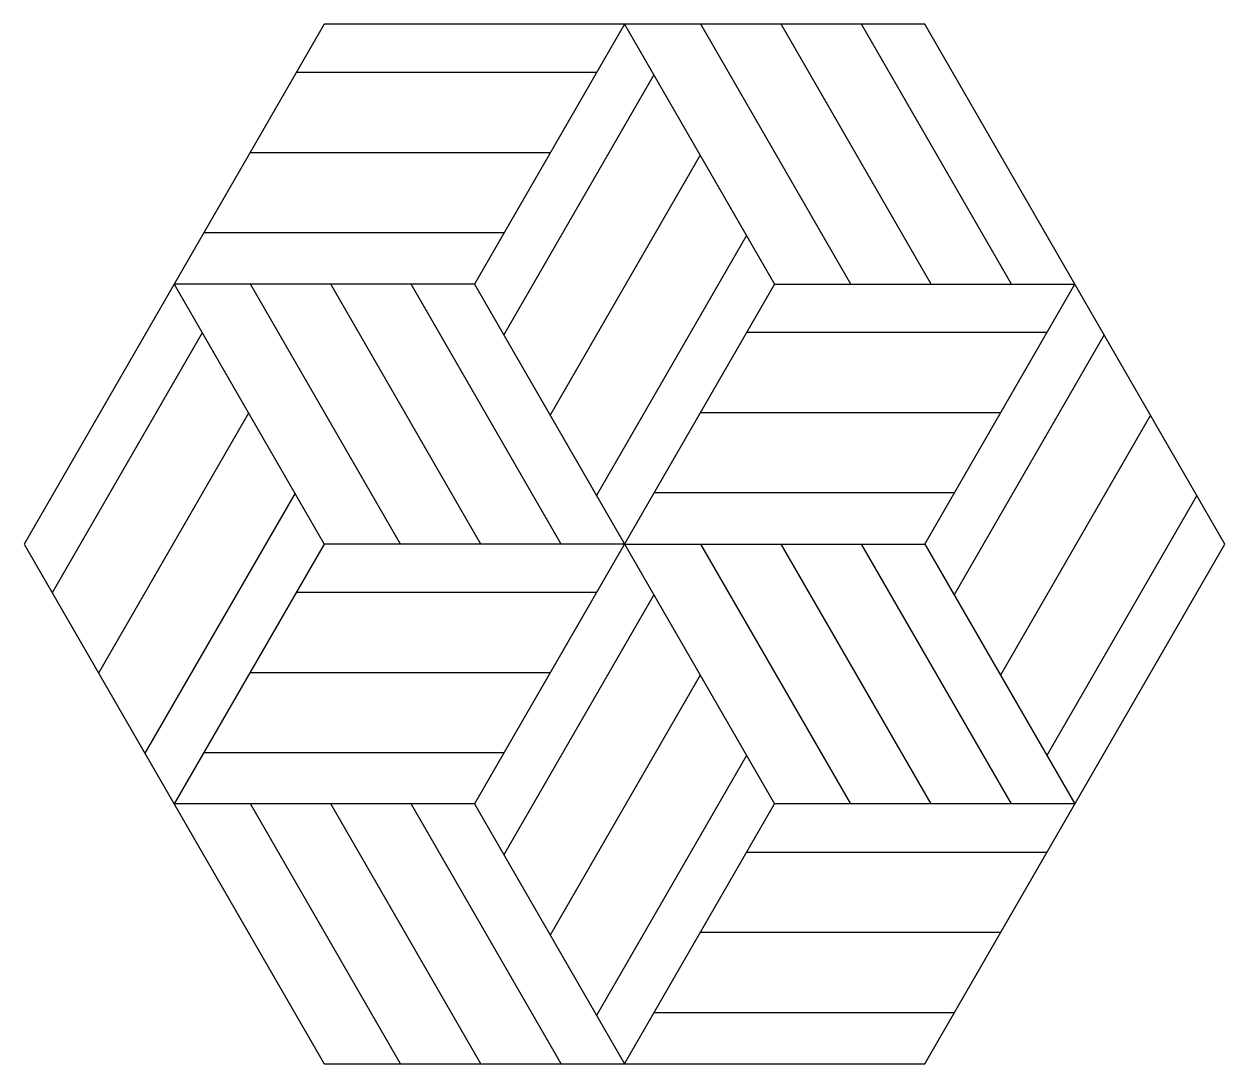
# Model space of a CAD drawing. Extents: x 252 to 748, y 186 to 617.
import ezdxf

# ---------------------------------------------------------------- set-up
doc = ezdxf.new("R2010")
doc.units = 0
doc.header["$LTSCALE"] = 10
doc.header["$MEASUREMENT"] = 0
doc.layers.add('4', color=4, linetype='CONTINUOUS')
doc.layers.add('BH', color=3, linetype='CONTINUOUS')

msp = doc.modelspace()

# ---------------------------------------------------------------- hatches: boundary and pattern name
at = {"layer": 'BH'}
h = msp.add_hatch(dxfattribs=at)
h.set_pattern_fill('ANSI31', color=256, scale=230, angle=75, style=0)
h.set_pattern_definition([(120, (-138295.174, 16533.843), (-24.8982304, -14.375), [])])
h.paths.add_polyline_path([(624.07, 616.57), (499.92, 616.57), (562, 509.05), (686.15, 509.05)])
h = msp.add_hatch(dxfattribs=at)
h.set_pattern_fill('ANSI31', color=256, scale=230, angle=75, style=0)
h.set_pattern_definition([(120, (-138481.403, 16426.324), (-24.8982304, -14.375), [])])
h.paths.add_polyline_path([(437.84, 509.05), (313.69, 509.05), (375.77, 401.53), (499.92, 401.53)])
h = msp.add_hatch(dxfattribs=at)
h.set_pattern_fill('ANSI31', color=256, scale=230, angle=75, style=0)
h.set_pattern_definition([(120, (-138295.174, 16318.804), (-24.8982304, -14.375), [])])
h.paths.add_polyline_path([(624.07, 401.53), (499.92, 401.53), (562, 294.01), (686.15, 294.01)])
h = msp.add_hatch(dxfattribs=at)
h.set_pattern_fill('ANSI31', color=256, scale=230, angle=75, style=0)
h.set_pattern_definition([(120, (-138481.403, 16211.285), (-24.8982304, -14.375), [])])
h.paths.add_polyline_path([(437.84, 294.01), (313.69, 294.01), (375.77, 186.49), (499.92, 186.49)])

# ---------------------------------------------------------------- linework, layer by layer
at = {"layer": '4'}
for p, q in [((499.92, 616.57), (437.84, 509.05)), ((499.92, 616.57), (562, 509.05)), ((437.84, 509.05), (313.69, 509.05)), ((313.69, 509.05), (375.77, 401.53)), ((437.84, 509.05), (562, 294.01)), ((562, 509.05), (437.84, 294.01)), ((562, 509.05), (686.15, 509.05)), ((624.07, 401.53), (686.15, 509.05)), ((375.77, 401.53), (313.69, 294.01)), ((499.92, 401.53), (375.77, 401.53)), ((499.92, 401.53), (624.07, 401.53)), ((624.07, 401.53), (686.15, 294.01)), ((437.84, 294.01), (313.69, 294.01)), ((437.84, 294.01), (499.92, 186.49)), ((499.92, 186.49), (562, 294.01)), ((686.15, 294.01), (562, 294.01))]:
    msp.add_line(p, q, dxfattribs=at)
msp.add_lwpolyline([(748.23, 401.53), (624.07, 616.57), (375.77, 616.57), (251.62, 401.53), (375.77, 186.49), (624.07, 186.49)], close=True, dxfattribs=at)
at = {"layer": 'BH'}
for p, q in [((488.36, 596.55), (364.21, 596.55)), ((512.09, 595.49), (450.01, 487.98)), ((469.2, 563.36), (345.05, 563.36)), ((531.25, 562.3), (469.18, 454.78)), ((450.03, 530.16), (325.88, 530.16)), ((550.42, 529.1), (488.35, 421.58)), ((325.34, 488.88), (263.26, 381.36)), ((674.59, 489.03), (550.44, 489.03)), ((698.32, 487.98), (636.24, 380.46)), ((344.5, 455.69), (282.43, 348.17)), ((655.43, 455.84), (531.27, 455.84)), ((717.48, 454.78), (655.41, 347.26)), ((363.67, 422.49), (301.59, 314.97)), ((636.26, 422.64), (512.11, 422.64)), ((736.65, 421.58), (674.57, 314.06)), ((488.36, 381.51), (364.21, 381.51)), ((512.09, 380.46), (450.01, 272.94)), ((469.2, 348.32), (345.05, 348.32)), ((531.25, 347.26), (469.18, 239.74)), ((450.03, 315.12), (325.88, 315.12)), ((550.42, 314.06), (488.35, 206.54)), ((674.59, 274), (550.44, 274)), ((655.43, 240.8), (531.27, 240.8)), ((636.26, 207.6), (512.11, 207.6))]:
    msp.add_line(p, q, dxfattribs=at)

doc.saveas('drawing.dxf')
